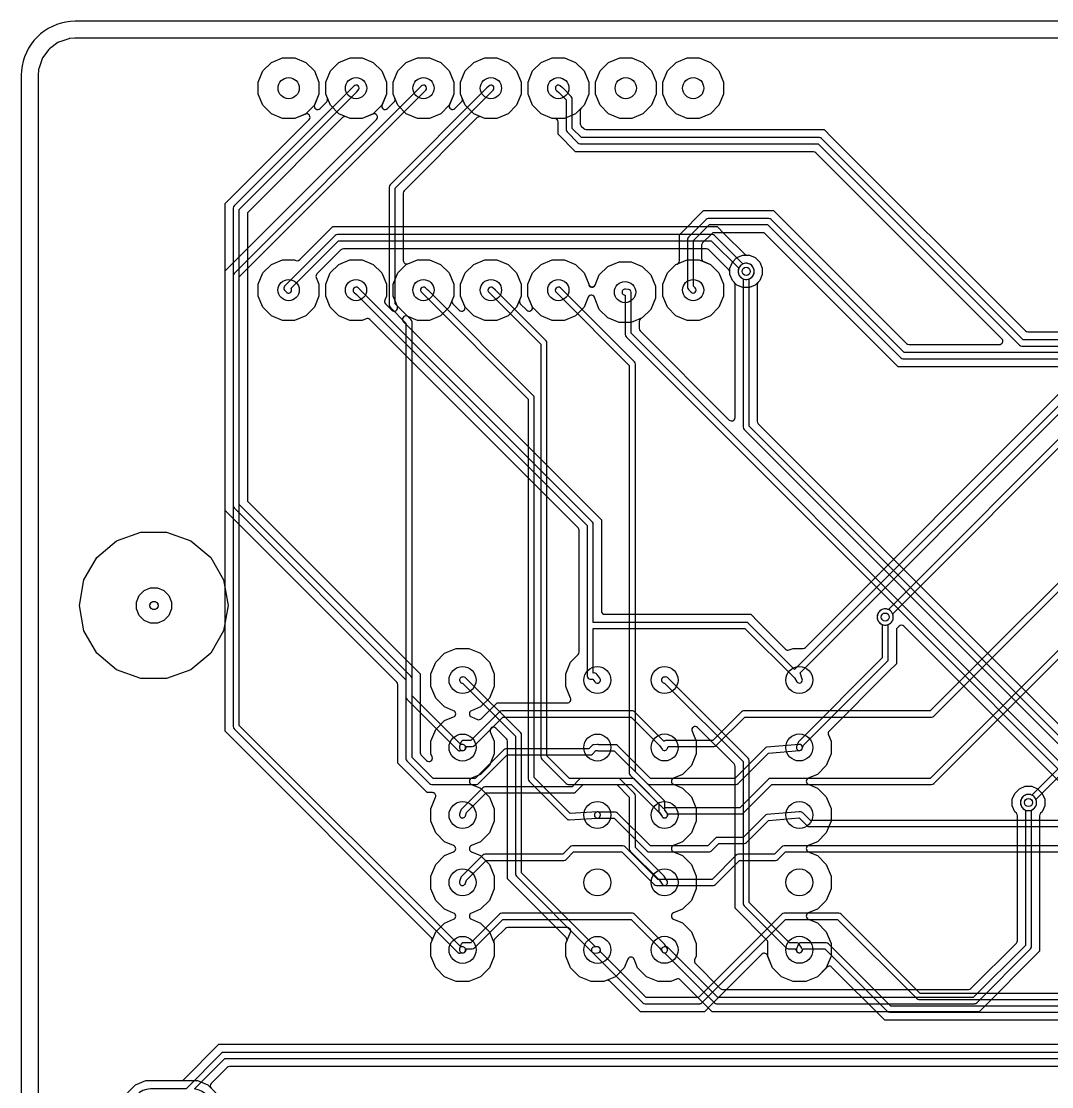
# Model space of a CAD drawing. Header units: millimetres. Extents: x -48 to 87, y -44 to 44.
# Drawn here: x -48.1 to -9.29, y 4.38 to 44.5 of the extents above; entities that cross this region are included whole.
import ezdxf

# ---------------------------------------------------------------- set-up
doc = ezdxf.new("R2010")
doc.units = ezdxf.units.MM

msp = doc.modelspace()

# ---------------------------------------------------------------- linework, layer by layer
at = {"layer": '16_copper'}
for points in [[(84.968, 43.865), (-46.07, 43.865, 0.019634), (-46.08, 43.865), (-46.279, 43.849, 0.05898), (-46.308, 43.843), (-46.686, 43.72, 0.078702), (-46.721, 43.702), (-47.043, 43.469, 0.078694), (-47.071, 43.441), (-47.304, 43.119, 0.078702), (-47.322, 43.084), (-47.445, 42.706, 0.05898), (-47.451, 42.677), (-47.467, 42.478, 0.019634), (-47.467, 42.468), (-47.467, -42.468, 0.019634)], [(2.052, 4.817), (-14.857, 21.725, 0.414224), (-15.036, 21.725), (-15.101, 21.66, 0.198903), (-15.138, 21.571), (-15.138, 20.305), (-15.421, 20.022), (-17.67, 17.773, 0.303346), (-17.698, 17.635), (-17.597, 17.391), (-17.597, 16.916), (-17.778, 16.477), (-18.114, 16.142), (-18.454, 16.001, 0.668186), (-18.454, 15.766), (-18.114, 15.626), (-17.778, 15.29), (-17.597, 14.851), (-17.597, 14.376), (-17.778, 13.937), (-18.114, 13.602), (-18.454, 13.461, 0.668186), (-18.454, 13.226), (-18.114, 13.086), (-17.778, 12.75), (-17.597, 12.311), (-17.597, 11.836), (-17.778, 11.397), (-18.114, 11.062), (-18.454, 10.921, 0.668186), (-18.454, 10.686), (-18.114, 10.546), (-17.778, 10.21), (-17.597, 9.771), (-17.597, 9.296), (-17.778, 8.857), (-18.114, 8.522), (-18.553, 8.34), (-19.028, 8.34), (-19.467, 8.522), (-19.803, 8.857), (-19.984, 9.296), (-19.984, 9.776, 0.268895), (-20.016, 9.899), (-21.215, 11.098), (-21.215, 16.443, 0.198912), (-21.253, 16.532), (-22.625, 17.905, 0.820678), (-22.832, 17.766), (-22.677, 17.391), (-22.677, 16.916), (-22.858, 16.477), (-23.194, 16.142), (-23.534, 16.001, 0.668186), (-23.534, 15.766), (-23.194, 15.626), (-22.858, 15.29), (-22.677, 14.851), (-22.677, 14.376), (-22.858, 13.937), (-23.194, 13.602), (-23.534, 13.461, 0.668186), (-23.534, 13.226), (-23.194, 13.086), (-22.858, 12.75), (-22.677, 12.311), (-22.677, 11.836), (-22.858, 11.397), (-23.194, 11.062), (-23.534, 10.921, 0.668186), (-23.534, 10.686), (-23.194, 10.546), (-22.858, 10.21), (-22.677, 9.771), (-22.677, 9.296), (-22.736, 9.152, 0.303346), (-22.709, 9.014), (-21.771, 8.076, 0.198912), (-21.681, 8.039), (-12.418, 8.039, 0.198912), (-12.328, 8.076), (-10.616, 9.788, 0.198912), (-10.579, 9.878), (-10.579, 14.586, 0.198912), (-10.616, 14.675), (-10.677, 14.736), (-10.77, 14.96), (-10.77, 15.203), (-10.677, 15.427), (-10.505, 15.598), (-10.281, 15.691), (-10.039, 15.691), (-9.815, 15.598), (-9.643, 15.427), (-9.55, 15.203), (-9.55, 14.96), (-9.643, 14.736), (-9.704, 14.675, 0.198912), (-9.741, 14.586), (-9.741, 9.478), (-12.018, 7.201), (-22.081, 7.201), (-22.364, 7.484), (-22.364, 7.484), (-23.281, 8.401, 0.303346), (-23.419, 8.428), (-23.633, 8.34), (-24.108, 8.34), (-24.547, 8.522), (-24.883, 8.857), (-25.017, 9.183, 0.668186), (-25.252, 9.183), (-25.387, 8.856), (-25.723, 8.52), (-26.162, 8.338), (-26.637, 8.338), (-27.076, 8.52), (-27.412, 8.856), (-27.593, 9.294), (-27.593, 9.769), (-27.554, 9.864, 0.303353), (-27.582, 10.003), (-29.788, 12.209), (-29.788, 17.395, 0.198912), (-29.825, 17.485), (-30.228, 17.887, 0.820678), (-30.435, 17.749), (-30.286, 17.389), (-30.286, 16.914), (-30.467, 16.476), (-30.803, 16.14), (-31.143, 15.999, 0.668183), (-31.143, 15.764), (-30.803, 15.624), (-30.467, 15.288), (-30.286, 14.849), (-30.286, 14.374), (-30.467, 13.936), (-30.803, 13.6), (-31.143, 13.459, 0.668183), (-31.143, 13.224), (-30.803, 13.084), (-30.467, 12.748), (-30.286, 12.309), (-30.286, 11.834), (-30.467, 11.396), (-30.803, 11.06), (-31.143, 10.919, 0.668183), (-31.143, 10.684), (-30.803, 10.544), (-30.467, 10.208), (-30.286, 9.769), (-30.286, 9.294), (-30.467, 8.856), (-30.803, 8.52), (-31.242, 8.338), (-31.717, 8.338), (-32.156, 8.52), (-32.492, 8.856), (-32.673, 9.294), (-32.673, 9.769), (-32.634, 9.864, 0.303353), (-32.662, 10.003), (-40.424, 17.765), (-40.424, 35.099), (-34.723, 40.799, 0.820688), (-34.862, 41.007), (-35.263, 40.84), (-35.718, 40.84), (-36.138, 41.014), (-36.46, 41.336), (-36.634, 41.756), (-36.634, 42.211), (-36.46, 42.631), (-36.138, 42.952), (-35.718, 43.126), (-35.263, 43.126), (-34.843, 42.952), (-34.522, 42.631), (-34.348, 42.211), (-34.348, 41.756), (-34.514, 41.354, 0.820688), (-34.307, 41.216), (-34.058, 41.465, 0.303353), (-34.03, 41.603), (-34.094, 41.756), (-34.094, 42.211), (-33.92, 42.631), (-33.598, 42.952), (-33.178, 43.126), (-32.723, 43.126), (-32.303, 42.952), (-31.982, 42.631), (-31.808, 42.211), (-31.808, 41.756), (-31.974, 41.354, 0.820678), (-31.767, 41.216), (-31.518, 41.465, 0.303353), (-31.49, 41.603), (-31.554, 41.756), (-31.554, 42.211), (-31.38, 42.631), (-31.058, 42.952), (-30.638, 43.126), (-30.183, 43.126), (-29.763, 42.952), (-29.442, 42.631), (-29.268, 42.211), (-29.268, 41.756), (-29.442, 41.336), (-29.763, 41.014), (-30.183, 40.84), (-30.638, 40.84), (-30.785, 40.901, 0.303346), (-30.924, 40.874), (-33.675, 38.122, 0.198912), (-33.712, 38.033), (-33.712, 35.489, 0.534511), (-33.537, 35.372), (-33.18, 35.52), (-32.725, 35.52), (-32.305, 35.346), (-31.983, 35.024), (-31.809, 34.604), (-31.809, 34.149), (-31.87, 34.002, 0.303353), (-31.843, 33.864), (-31.602, 33.623, 0.820678), (-31.394, 33.761), (-31.555, 34.149), (-31.555, 34.604), (-31.381, 35.024), (-31.06, 35.346), (-30.64, 35.52), (-30.185, 35.52), (-29.765, 35.346), (-29.443, 35.024), (-29.269, 34.604), (-29.269, 34.149), (-29.33, 34.002, 0.303353), (-29.303, 33.864), (-29.062, 33.623, 0.820678), (-28.854, 33.761), (-29.015, 34.149), (-29.015, 34.604), (-28.841, 35.024), (-28.52, 35.346), (-28.1, 35.52), (-27.645, 35.52), (-27.225, 35.346), (-26.903, 35.024), (-26.728, 34.601, 0.776695), (-26.485, 34.566), (-26.327, 34.948), (-26.005, 35.27), (-25.585, 35.444), (-25.13, 35.444), (-24.71, 35.27), (-24.389, 34.948), (-24.215, 34.528), (-24.215, 34.073), (-24.389, 33.653), (-24.71, 33.332, 0.381285), (-24.822, 33.2), (-24.822, 32.929, 0.198912), (-24.785, 32.839), (-21.432, 29.486, 0.668179), (-21.215, 29.576), (-21.215, 34.588, 0.198912), (-21.253, 34.678), (-21.313, 34.738), (-21.406, 34.962), (-21.406, 35.205), (-21.313, 35.429), (-21.142, 35.601), (-20.918, 35.693), (-20.675, 35.693), (-20.451, 35.601), (-20.279, 35.429), (-20.187, 35.205), (-20.187, 34.962), (-20.279, 34.738), (-20.34, 34.678, 0.198912), (-20.377, 34.588), (-20.377, 29.436, 0.198912), (-20.34, 29.346), (-8.891, 17.897, 0.668179)], [(5.679, 31.49), (-15.064, 31.49), (-20.075, 36.501, 0.198912), (-20.165, 36.538), (-21.999, 36.538, 0.198912), (-22.089, 36.501), (-22.435, 36.154, 0.198912), (-22.473, 36.064), (-22.473, 35.566, 0.303347), (-22.394, 35.449), (-22.145, 35.346), (-21.823, 35.024), (-21.649, 34.604), (-21.649, 34.149), (-21.823, 33.729), (-22.145, 33.408), (-22.565, 33.234), (-23.02, 33.234), (-23.44, 33.408), (-23.761, 33.729), (-23.935, 34.149), (-23.935, 34.604), (-23.761, 35.024), (-23.44, 35.346, 0.418059), (-23.311, 35.484), (-23.311, 36.464), (-22.399, 37.376), (-19.765, 37.376), (-14.754, 32.365, 0.198912), (-14.665, 32.328), (-11.256, 32.328, 0.668179), (-11.166, 32.545), (-18.17, 39.549, 0.198912), (-18.26, 39.586), (-27.225, 39.586), (-27.883, 40.244), (-27.883, 40.713, 0.414214), (-28.01, 40.84), (-28.098, 40.84), (-28.518, 41.014), (-28.84, 41.336), (-29.014, 41.756), (-29.014, 42.211), (-28.84, 42.631), (-28.518, 42.952), (-28.098, 43.126), (-27.643, 43.126), (-27.223, 42.952), (-26.902, 42.631), (-26.728, 42.211), (-26.728, 41.756), (-26.902, 41.336), (-27.007, 41.23, 0.198912), (-27.045, 41.14), (-27.045, 40.644, 0.198912), (-27.007, 40.554), (-26.915, 40.461, 0.198912), (-26.825, 40.424), (-17.86, 40.424), (-17.578, 40.141), (-17.578, 40.141), (-10.278, 32.841, 0.198912), (-10.188, 32.804), (8.079, 32.804)], [(7.906, 32.499), (-10.367, 32.499), (-17.953, 40.086, 0.198912), (-18.034, 40.119), (-27.004, 40.119), (-27.349, 40.465), (-27.349, 41.593, 0.198912), (-27.383, 41.673), (-27.7, 41.991, 0.024763), (-27.709, 41.998), (-27.798, 42.072, 1), (-27.943, 41.895), (-27.858, 41.825), (-27.578, 41.545), (-27.578, 40.418, 0.198912), (-27.545, 40.337), (-27.132, 39.924, 0.198912), (-27.051, 39.891), (-18.081, 39.891), (-10.495, 32.304, 0.198912), (-10.414, 32.271), (7.858, 32.271)], [(5.905, 32.023), (-14.843, 32.023), (-19.858, 37.038, 0.198912), (-19.939, 37.071), (-22.225, 37.071, 0.198912), (-22.306, 37.038), (-22.973, 36.371, 0.198912), (-23.006, 36.29), (-23.006, 34.476, 0.198912), (-22.973, 34.396), (-22.873, 34.296, 1), (-22.711, 34.458), (-22.777, 34.524), (-22.777, 36.243), (-22.178, 36.843), (-19.986, 36.843), (-14.972, 31.828, 0.198912), (-14.891, 31.794), (5.858, 31.794)], [(3.532, 5.044), (-20.682, 29.257), (-20.682, 34.8, 0.9287), (-20.868, 35.381), (-20.913, 35.366, 0.671536), (-20.911, 34.8), (-20.911, 29.21, 0.198912), (-20.877, 29.129), (3.37, 4.882)], [(2.579, 5.044), (-25.127, 32.75), (-25.127, 34.29, 0.38785), (-25.231, 34.404), (-25.347, 34.414, 1), (-25.368, 34.187), (-25.356, 34.186), (-25.356, 32.703, 0.198912), (-25.322, 32.622), (2.418, 4.882)]]:
    msp.add_lwpolyline(points, format="xyb", dxfattribs=at)
for points in [[(-38.258, 40.84), (-38.678, 41.014), (-39, 41.336), (-39.174, 41.756), (-39.174, 42.211), (-39, 42.631), (-38.678, 42.952), (-38.258, 43.126), (-37.803, 43.126), (-37.383, 42.952), (-37.062, 42.631), (-36.888, 42.211), (-36.888, 41.756), (-37.062, 41.336), (-37.383, 41.014), (-37.803, 40.84)], [(-25.558, 40.84), (-25.978, 41.014), (-26.3, 41.336), (-26.474, 41.756), (-26.474, 42.211), (-26.3, 42.631), (-25.978, 42.952), (-25.558, 43.126), (-25.103, 43.126), (-24.683, 42.952), (-24.362, 42.631), (-24.188, 42.211), (-24.188, 41.756), (-24.362, 41.336), (-24.683, 41.014), (-25.103, 40.84)], [(-23.018, 40.84), (-23.438, 41.014), (-23.76, 41.336), (-23.934, 41.756), (-23.934, 42.211), (-23.76, 42.631), (-23.438, 42.952), (-23.018, 43.126), (-22.563, 43.126), (-22.143, 42.952), (-21.822, 42.631), (-21.648, 42.211), (-21.648, 41.756), (-21.822, 41.336), (-22.143, 41.014), (-22.563, 40.84)], [(-43.233, 21.84), (-43.476, 21.94), (-43.662, 22.126), (-43.762, 22.369), (-43.762, 22.631), (-43.662, 22.874), (-43.476, 23.06), (-43.233, 23.16), (-42.971, 23.16), (-42.728, 23.06), (-42.542, 22.874), (-42.442, 22.631), (-42.442, 22.369), (-42.542, 22.126), (-42.728, 21.94), (-42.971, 21.84)], [(-43.412, 2.473), (-43.804, 2.635), (-44.104, 2.936), (-44.266, 3.328), (-44.266, 3.752), (-44.104, 4.144), (-43.804, 4.444), (-43.412, 4.607), (-41.463, 4.607), (-41.071, 4.444), (-40.771, 4.144), (-40.609, 3.752), (-40.609, 3.328), (-40.771, 2.936), (-41.071, 2.635), (-41.463, 2.473)]]:
    msp.add_lwpolyline(points, close=True, dxfattribs=at)
for points in [[(-31.473, 9.418, 1), (-31.486, 9.646), (-31.547, 9.642), (-39.891, 17.986), (-39.891, 34.878), (-32.939, 41.829, 0.006661), (-32.937, 41.831), (-32.868, 41.905, 1), (-33.034, 42.062), (-33.102, 41.99), (-40.086, 35.006, 0.198912), (-40.119, 34.925), (-40.119, 17.939, 0.198912), (-40.086, 17.858), (-31.672, 9.444), (-31.67, 9.443), (-31.668, 9.441), (-31.66, 9.434), (-31.651, 9.428), (-31.649, 9.427), (-31.647, 9.425), (-31.637, 9.421), (-31.627, 9.416), (-31.624, 9.416), (-31.622, 9.415), (-31.617, 9.414), (-31.601, 9.411), (-31.59, 9.411), (-31.584, 9.411)], [(-31.473, 17.038, 1), (-31.486, 17.266), (-31.547, 17.262), (-33.382, 19.097), (-33.382, 33.179, 0.198912), (-33.415, 33.26), (-34.017, 33.861), (-34.017, 38.211), (-30.399, 41.829, 0.006661), (-30.397, 41.831), (-30.328, 41.905, 1), (-30.494, 42.062), (-30.562, 41.99), (-34.212, 38.34, 0.198912), (-34.246, 38.259), (-34.246, 33.814, 0.198912), (-34.212, 33.733), (-33.611, 33.131), (-33.611, 19.05, 0.198912), (-33.577, 18.969), (-31.672, 17.064), (-31.67, 17.063), (-31.668, 17.061), (-31.66, 17.054), (-31.651, 17.048), (-31.649, 17.047), (-31.647, 17.045), (-31.637, 17.041), (-31.627, 17.036), (-31.624, 17.036), (-31.622, 17.035), (-31.617, 17.034), (-31.601, 17.031), (-31.59, 17.031), (-31.584, 17.031)], [(-26.393, 14.498, 1), (-26.406, 14.726), (-27.425, 14.664), (-28.778, 16.018), (-28.778, 30.321, 0.198912), (-28.812, 30.402), (-32.78, 34.371, 0.005839), (-32.782, 34.373), (-32.873, 34.459, 1), (-33.031, 34.294), (-32.941, 34.208), (-29.007, 30.274), (-29.007, 15.97, 0.198912), (-28.973, 15.889), (-27.55, 14.466), (-27.548, 14.464), (-27.546, 14.462), (-27.537, 14.456), (-27.529, 14.449), (-27.527, 14.448), (-27.524, 14.447), (-27.514, 14.443), (-27.505, 14.438), (-27.502, 14.438), (-27.5, 14.437), (-27.495, 14.436), (-27.479, 14.433), (-27.467, 14.433), (-27.462, 14.433)], [(-23.849, 11.961, 0.537163), (-23.776, 12.137), (-23.876, 12.287, 0.048636), (-23.89, 12.305), (-24.968, 13.382), (-24.968, 15.335, 0.198912), (-25.002, 15.416), (-25.541, 15.956, 0.198912), (-25.622, 15.989), (-27.448, 15.989), (-28.302, 16.843), (-28.302, 32.385, 0.198912), (-28.335, 32.466), (-30.24, 34.371, 0.005839), (-30.242, 34.373), (-30.333, 34.459, 1), (-30.491, 34.294), (-30.401, 34.208), (-28.531, 32.338), (-28.531, 16.796, 0.198912), (-28.497, 16.715), (-27.576, 15.794, 0.198912), (-27.495, 15.761), (-25.67, 15.761), (-25.197, 15.288), (-25.197, 13.335, 0.198912), (-25.163, 13.254), (-24.06, 12.151), (-23.965, 12.01), (-23.948, 11.99), (-23.926, 11.974), (-23.902, 11.964), (-23.876, 11.959)], [(-23.849, 14.501, 0.537163), (-23.776, 14.677), (-23.857, 14.799), (-23.857, 15.081, 0.198912), (-23.89, 15.162), (-24.968, 16.24), (-24.968, 31.591, 0.198912), (-25.002, 31.672), (-27.7, 34.371, 0.005839), (-27.702, 34.373), (-27.793, 34.459, 1), (-27.951, 34.294), (-27.861, 34.208), (-25.197, 31.544), (-25.197, 16.192, 0.198912), (-25.163, 16.112), (-24.086, 15.034), (-24.086, 14.764, 0.148836), (-24.066, 14.7), (-23.965, 14.55), (-23.948, 14.53), (-23.926, 14.514), (-23.902, 14.504), (-23.876, 14.499)], [(-18.772, 17.041, 0.26491), (-18.684, 17.112), (-18.635, 17.24), (-15.477, 20.398, 0.198912), (-15.443, 20.479), (-15.443, 21.783, 0.9287), (-15.629, 22.364), (-15.675, 22.349, 0.671536), (-15.672, 21.783), (-15.672, 20.526), (-18.813, 17.385, 0.104576), (-18.839, 17.345), (-18.897, 17.195), (-18.904, 17.169), (-18.904, 17.142), (-18.899, 17.116), (-18.887, 17.092), (-18.87, 17.072), (-18.849, 17.055), (-18.824, 17.044), (-18.798, 17.04)], [(-26.393, 9.418, 1), (-26.406, 9.646), (-26.467, 9.642), (-29.254, 12.43), (-29.254, 17.621, 0.198912), (-29.288, 17.702), (-31.352, 19.766, 0.317265), (-31.49, 19.806), (-31.516, 19.8, 0.581147), (-31.554, 19.605), (-31.532, 19.59, 0.08664), (-31.486, 19.577), (-29.483, 17.574), (-29.483, 12.383, 0.198912), (-29.45, 12.302), (-26.592, 9.444), (-26.59, 9.443), (-26.588, 9.441), (-26.58, 9.434), (-26.571, 9.428), (-26.569, 9.427), (-26.567, 9.425), (-26.557, 9.421), (-26.547, 9.416), (-26.544, 9.416), (-26.542, 9.415), (-26.537, 9.414), (-26.521, 9.411), (-26.51, 9.411), (-26.504, 9.411)], [(-18.769, 9.421, 0.537163), (-18.696, 9.597), (-18.796, 9.747, 0.249967), (-18.891, 9.798), (-19.161, 9.798), (-20.682, 11.319), (-20.682, 16.669, 0.198912), (-20.715, 16.75), (-23.732, 19.766, 0.285437), (-23.854, 19.807), (-23.88, 19.807, 0.749874), (-23.923, 19.592), (-23.887, 19.581), (-23.867, 19.577), (-20.911, 16.621), (-20.911, 11.271, 0.198912), (-20.877, 11.19), (-19.29, 9.603, 0.198912), (-19.209, 9.569), (-18.952, 9.569), (-18.885, 9.47), (-18.868, 9.45), (-18.846, 9.434), (-18.822, 9.424), (-18.796, 9.419)], [(-12.18, 7.507, 0.170821), (-12.111, 7.539), (-10.079, 9.571, 0.198912), (-10.046, 9.652), (-10.046, 14.798, 0.9287), (-10.231, 15.379), (-10.277, 15.364, 0.671536), (-10.274, 14.798), (-10.274, 9.699), (-12.239, 7.734), (-21.86, 7.734), (-23.732, 9.606, 0.285437), (-23.854, 9.647), (-23.88, 9.647, 0.749874), (-23.923, 9.432), (-23.887, 9.421), (-23.867, 9.417), (-21.988, 7.539, 0.198912), (-21.908, 7.506), (-12.192, 7.506)]]:
    msp.add_lwpolyline(points, format="xyb", close=True, dxfattribs=at)
at = {"layer": '1_copper'}
for points in [[(1.056, 43.865), (-46.07, 43.865, 0.019634), (-46.08, 43.865), (-46.279, 43.849, 0.05898), (-46.308, 43.843), (-46.686, 43.72, 0.078702), (-46.721, 43.702), (-47.043, 43.469, 0.078694), (-47.071, 43.441), (-47.304, 43.119, 0.078702), (-47.322, 43.084), (-47.445, 42.706, 0.05898), (-47.451, 42.677), (-47.467, 42.478, 0.019634), (-47.467, 42.468), (-47.467, -42.468, 0.019634)], [(5.655, 6.883), (-15.572, 6.883), (-17.576, 8.887, 0.452089), (-17.775, 8.86), (-18.114, 8.522), (-18.553, 8.34), (-19.028, 8.34), (-19.467, 8.522), (-19.803, 8.857), (-19.987, 9.302, 0.60243), (-20.201, 9.369), (-22.086, 7.484), (-22.369, 7.201), (-24.78, 7.201), (-25.929, 8.35, 0.303353), (-26.067, 8.377), (-26.162, 8.338), (-26.637, 8.338), (-27.076, 8.52), (-27.412, 8.856), (-27.593, 9.294), (-27.593, 9.769), (-27.415, 10.2, 0.534511), (-27.532, 10.376), (-29.778, 10.376, 0.198912), (-29.867, 10.339), (-30.27, 9.936, 0.225672), (-30.306, 9.833), (-30.306, 9.831, 0.110528), (-30.286, 9.769), (-30.286, 9.294), (-30.467, 8.856), (-30.803, 8.52), (-31.242, 8.338), (-31.717, 8.338), (-32.156, 8.52), (-32.492, 8.856), (-32.673, 9.294), (-32.673, 9.769), (-32.492, 10.208), (-32.156, 10.544), (-31.816, 10.684, 0.668183), (-31.816, 10.919), (-32.156, 11.06), (-32.492, 11.396), (-32.673, 11.834), (-32.673, 12.309), (-32.492, 12.748), (-32.156, 13.084), (-31.816, 13.224, 0.668183), (-31.816, 13.459), (-32.156, 13.6), (-32.492, 13.936), (-32.673, 14.374), (-32.673, 14.849), (-32.495, 15.28, 0.534511), (-32.612, 15.456), (-32.813, 15.456), (-33.915, 16.559), (-33.915, 19.522, 0.198912), (-33.953, 19.612), (-40.424, 26.084), (-40.424, 37.639), (-40.141, 37.921), (-37.263, 40.799, 0.820688), (-37.402, 41.007), (-37.803, 40.84), (-38.258, 40.84), (-38.678, 41.014), (-39, 41.336), (-39.174, 41.756), (-39.174, 42.211), (-39, 42.631), (-38.678, 42.952), (-38.258, 43.126), (-37.803, 43.126), (-37.383, 42.952), (-37.062, 42.631), (-36.888, 42.211), (-36.888, 41.756), (-37.054, 41.354, 0.820688), (-36.847, 41.216), (-36.598, 41.465, 0.303353), (-36.57, 41.603), (-36.634, 41.756), (-36.634, 42.211), (-36.46, 42.631), (-36.138, 42.952), (-35.718, 43.126), (-35.263, 43.126), (-34.843, 42.952), (-34.522, 42.631), (-34.348, 42.211), (-34.348, 41.756), (-34.522, 41.336), (-34.843, 41.014), (-35.263, 40.84), (-35.718, 40.84), (-35.865, 40.901, 0.303353), (-36.004, 40.874), (-39.549, 37.329, 0.198912), (-39.586, 37.239), (-39.586, 26.483, 0.198912), (-39.549, 26.394), (-33.077, 19.922), (-33.077, 16.958, 0.198912), (-33.04, 16.869), (-32.833, 16.662, 0.820678), (-32.626, 16.8), (-32.673, 16.914), (-32.673, 17.389), (-32.492, 17.828), (-32.156, 18.164), (-31.816, 18.304, 0.668183), (-31.816, 18.539), (-32.156, 18.68), (-32.492, 19.016), (-32.673, 19.454), (-32.673, 19.929), (-32.492, 20.368), (-32.156, 20.704), (-31.717, 20.886), (-31.242, 20.886), (-30.803, 20.704), (-30.467, 20.368), (-30.286, 19.929), (-30.286, 19.454), (-30.467, 19.016), (-30.803, 18.68), (-31.143, 18.539, 0.668183), (-31.143, 18.304), (-30.913, 18.209, 0.303344), (-30.775, 18.237), (-30.177, 18.834), (-27.526, 18.834, 0.534511), (-27.409, 19.01), (-27.593, 19.454), (-27.593, 19.929), (-27.412, 20.368), (-27.126, 20.653, 0.198912), (-27.089, 20.743), (-27.089, 25.333, 0.198912), (-27.126, 25.422), (-34.974, 33.27, 0.303353), (-35.112, 33.297), (-35.265, 33.234), (-35.72, 33.234), (-36.14, 33.408), (-36.461, 33.729), (-36.635, 34.149), (-36.635, 34.604), (-36.461, 35.024), (-36.14, 35.346), (-35.72, 35.52), (-35.265, 35.52), (-34.845, 35.346), (-34.523, 35.024), (-34.349, 34.604), (-34.349, 34.149), (-34.41, 34.002, 0.303353), (-34.383, 33.864), (-34.142, 33.623, 0.820678), (-33.934, 33.761), (-34.095, 34.149), (-34.095, 34.604), (-33.921, 35.024), (-33.6, 35.346), (-33.18, 35.52), (-32.725, 35.52), (-32.305, 35.346), (-31.983, 35.024), (-31.809, 34.604), (-31.809, 34.149), (-31.983, 33.729), (-32.305, 33.408), (-32.725, 33.234), (-33.18, 33.234), (-33.568, 33.395, 0.820678), (-33.706, 33.187), (-26.534, 26.015), (-26.251, 25.732), (-26.251, 22.295, 0.414214), (-26.124, 22.168), (-20.623, 22.168), (-20.34, 21.885), (-19.31, 20.855, 0.303346), (-19.172, 20.828), (-19.028, 20.887), (-18.652, 20.887, 0.198912), (-18.562, 20.925), (-8.87, 30.616)], [(-8.495, 30.561), (-18.971, 20.085), (-20.715, 21.83, 0.198912), (-20.796, 21.863), (-26.556, 21.863), (-26.556, 25.559, 0.198912), (-26.589, 25.64), (-35.32, 34.371, 0.005839), (-35.322, 34.373), (-35.413, 34.459, 1), (-35.571, 34.294), (-35.481, 34.208), (-26.784, 25.511), (-26.784, 19.844, 0.414214), (-26.67, 19.729), (-26.569, 19.729), (-26.492, 19.624, 1), (-26.307, 19.76), (-26.419, 19.911, 0.339055), (-26.556, 19.958), (-26.556, 21.634), (-20.844, 21.634), (-18.98, 19.771), (-18.885, 19.63, 0.870841), (-18.682, 19.729), (-18.761, 19.971), (-8.366, 30.366)], [(-7.86, 29.926), (-15.438, 22.347), (-15.44, 22.349), (-15.486, 22.364), (-15.534, 22.371), (-15.581, 22.371), (-15.629, 22.364), (-15.675, 22.349), (-15.717, 22.327), (-15.756, 22.299), (-15.79, 22.265), (-15.818, 22.226), (-15.84, 22.183), (-15.855, 22.138), (-15.862, 22.09), (-15.862, 22.042), (-15.855, 21.995), (-15.84, 21.949), (-15.818, 21.907), (-15.79, 21.868), (-15.756, 21.834), (-15.717, 21.806), (-15.675, 21.784), (-15.629, 21.769), (-15.581, 21.761), (-15.534, 21.761), (-15.486, 21.769, 0.463819), (-15.276, 22.186), (-7.731, 29.731)], [(-6.444, 25.943), (-13.859, 18.529), (-20.892, 18.529, 0.198912), (-20.972, 18.496), (-22.05, 17.418), (-23.812, 17.418, 0.117525), (-23.864, 17.406), (-23.872, 17.401, 0.006247), (-23.891, 17.386), (-25.002, 18.496, 0.198912), (-25.082, 18.529), (-30.004, 18.529, 0.198912), (-30.085, 18.496), (-31.162, 17.418), (-31.433, 17.418, 0.328846), (-31.542, 17.338), (-31.589, 17.186), (-31.594, 17.159), (-31.592, 17.133), (-31.585, 17.107), (-31.571, 17.084), (-31.553, 17.064), (-31.531, 17.05), (-31.506, 17.041), (-31.479, 17.038), (-31.453, 17.041, 0.427246), (-31.348, 17.189), (-31.115, 17.189, 0.198912), (-31.034, 17.223), (-29.956, 18.301), (-25.13, 18.301), (-24.06, 17.231), (-23.965, 17.09, 0.606923), (-23.764, 17.112), (-23.734, 17.189), (-22.003, 17.189, 0.198912), (-21.922, 17.223), (-20.844, 18.301), (-13.811, 18.301, 0.198912), (-13.73, 18.334), (-6.269, 25.795, 0.083597)], [(-6.444, 23.403), (-13.859, 15.989), (-19.876, 15.989, 0.198912), (-19.956, 15.956), (-21.034, 14.878), (-23.812, 14.878, 0.117525), (-23.864, 14.866), (-23.872, 14.861, 0.006247), (-23.891, 14.846), (-25.002, 15.956, 0.198912), (-25.082, 15.989), (-26.988, 15.989, 0.198912), (-27.068, 15.956), (-27.352, 15.672), (-30.639, 15.672, 0.198912), (-30.72, 15.638), (-31.513, 14.845, 0.121956), (-31.542, 14.798), (-31.589, 14.646), (-31.594, 14.619), (-31.592, 14.593), (-31.585, 14.567), (-31.571, 14.544), (-31.553, 14.524), (-31.531, 14.51), (-31.506, 14.501), (-31.479, 14.498), (-31.453, 14.501, 0.264908), (-31.37, 14.578), (-31.332, 14.703), (-30.591, 15.443), (-27.305, 15.443, 0.198912), (-27.224, 15.477), (-26.94, 15.761), (-25.13, 15.761), (-24.06, 14.691), (-23.965, 14.55, 0.606923), (-23.764, 14.572), (-23.734, 14.649), (-20.987, 14.649, 0.198912), (-20.906, 14.683), (-19.828, 15.761), (-13.811, 15.761, 0.198912), (-13.73, 15.794), (-6.269, 23.255, 0.083597)], [(-7.066, 18.337), (-10.04, 15.362), (-10.043, 15.364), (-10.089, 15.379), (-10.136, 15.386), (-10.184, 15.386), (-10.231, 15.379), (-10.277, 15.364), (-10.32, 15.342), (-10.359, 15.314), (-10.392, 15.28), (-10.421, 15.241), (-10.442, 15.198), (-10.457, 15.153), (-10.465, 15.105), (-10.465, 15.057), (-10.457, 15.01), (-10.442, 14.964), (-10.421, 14.921), (-10.392, 14.883), (-10.359, 14.849), (-10.32, 14.821), (-10.277, 14.799), (-10.231, 14.784), (-10.184, 14.776), (-10.136, 14.776), (-10.089, 14.784, 0.463819), (-9.879, 15.201), (-6.938, 18.142)], [(-3.381, 14.402), (-18.368, 14.402), (-18.652, 14.686, 0.088213), (-18.685, 14.708), (-18.697, 14.714, 0.212617), (-18.8, 14.727), (-20.012, 14.624, 0.17687), (-20.083, 14.591), (-20.907, 13.767), (-21.876, 13.767, 0.198912), (-21.957, 13.733), (-22.241, 13.449), (-24.4, 13.449), (-25.637, 14.686, 0.198912), (-25.718, 14.719), (-26.344, 14.719, 0.12954), (-26.41, 14.726), (-26.436, 14.72, 0.581147), (-26.474, 14.525), (-26.452, 14.51, 0.205379), (-26.353, 14.491), (-25.765, 14.491), (-24.528, 13.254, 0.198912), (-24.448, 13.221), (-22.193, 13.221), (-22.181, 13.222, 0.170821), (-22.112, 13.254), (-21.828, 13.538), (-20.86, 13.538, 0.198912), (-20.779, 13.572), (-19.951, 14.4), (-18.794, 14.499), (-18.787, 14.497), (-18.496, 14.207, 0.198912), (-18.415, 14.173), (-3.334, 14.173, 0.198912)], [(-3.381, 13.449), (-19.367, 13.449, 0.198912), (-19.448, 13.416), (-19.732, 13.132), (-21.088, 13.132, 0.198912), (-21.169, 13.098), (-22.08, 12.188), (-24.129, 12.188), (-25.357, 13.416, 0.198912), (-25.438, 13.449), (-27.343, 13.449, 0.198912), (-27.424, 13.416), (-27.708, 13.132), (-30.639, 13.132, 0.198912), (-30.72, 13.098), (-31.513, 12.305, 0.121956), (-31.542, 12.258), (-31.589, 12.106, 1), (-31.37, 12.038), (-31.332, 12.163), (-30.591, 12.903), (-27.661, 12.903, 0.198912), (-27.58, 12.937), (-27.296, 13.221), (-25.485, 13.221), (-24.258, 11.993, 0.198912), (-24.177, 11.959), (-22.032, 11.959), (-22.02, 11.961, 0.170821), (-21.951, 11.993), (-21.041, 12.903), (-19.685, 12.903, 0.198912), (-19.604, 12.937), (-19.32, 13.221), (-3.334, 13.221, 0.198912)], [(33.29, 7.893), (-14.24, 7.893), (-17.223, 10.876, 0.198912), (-17.304, 10.909), (-19.367, 10.909, 0.198912), (-19.448, 10.876), (-22.59, 7.734), (-24.559, 7.734), (-26.3, 9.476, 0.594571), (-26.406, 9.646), (-26.518, 9.639, 0.646416), (-26.592, 9.444), (-24.687, 7.539, 0.198912), (-24.606, 7.506), (-22.543, 7.506), (-22.53, 7.507, 0.170821), (-22.462, 7.539), (-19.32, 10.681), (-17.351, 10.681), (-14.368, 7.698, 0.198912), (-14.288, 7.664), (33.337, 7.664, 0.198912)], [(41.386, 7.417), (-15.351, 7.417), (-17.699, 9.765, 0.198912), (-17.78, 9.798), (-18.733, 9.798, 0.309935), (-18.839, 9.725), (-18.897, 9.575, 1), (-18.684, 9.492), (-18.654, 9.569), (-17.827, 9.569), (-15.48, 7.222, 0.198912), (-15.399, 7.188), (41.434, 7.188)], [(-44.104, 4.144), (-43.804, 4.444), (-43.412, 4.607), (-42.076, 4.607, 0.198912), (-41.986, 4.644), (-40.655, 5.975), (5.721, 5.975, 0.534518)], [(2.353, 4.246), (2.182, 4.417), (2.089, 4.641), (2.089, 4.884), (2.121, 4.962, 0.534511), (2.004, 5.137), (-40.255, 5.137, 0.198912), (-40.345, 5.1), (-40.946, 4.499, 0.414214), (-40.946, 4.319)]]:
    msp.add_lwpolyline(points, format="xyb", dxfattribs=at)
for points in [[(-33.178, 40.84), (-33.598, 41.014), (-33.92, 41.336), (-34.094, 41.756), (-34.094, 42.211), (-33.92, 42.631), (-33.598, 42.952), (-33.178, 43.126), (-32.723, 43.126), (-32.303, 42.952), (-31.982, 42.631), (-31.808, 42.211), (-31.808, 41.756), (-31.982, 41.336), (-32.303, 41.014), (-32.723, 40.84)], [(-30.638, 40.84), (-31.058, 41.014), (-31.38, 41.336), (-31.554, 41.756), (-31.554, 42.211), (-31.38, 42.631), (-31.058, 42.952), (-30.638, 43.126), (-30.183, 43.126), (-29.763, 42.952), (-29.442, 42.631), (-29.268, 42.211), (-29.268, 41.756), (-29.442, 41.336), (-29.763, 41.014), (-30.183, 40.84)], [(-28.098, 40.84), (-28.518, 41.014), (-28.84, 41.336), (-29.014, 41.756), (-29.014, 42.211), (-28.84, 42.631), (-28.518, 42.952), (-28.098, 43.126), (-27.643, 43.126), (-27.223, 42.952), (-26.902, 42.631), (-26.728, 42.211), (-26.728, 41.756), (-26.902, 41.336), (-27.223, 41.014), (-27.643, 40.84)], [(-25.558, 40.84), (-25.978, 41.014), (-26.3, 41.336), (-26.474, 41.756), (-26.474, 42.211), (-26.3, 42.631), (-25.978, 42.952), (-25.558, 43.126), (-25.103, 43.126), (-24.683, 42.952), (-24.362, 42.631), (-24.188, 42.211), (-24.188, 41.756), (-24.362, 41.336), (-24.683, 41.014), (-25.103, 40.84)], [(-23.018, 40.84), (-23.438, 41.014), (-23.76, 41.336), (-23.934, 41.756), (-23.934, 42.211), (-23.76, 42.631), (-23.438, 42.952), (-23.018, 43.126), (-22.563, 43.126), (-22.143, 42.952), (-21.822, 42.631), (-21.648, 42.211), (-21.648, 41.756), (-21.822, 41.336), (-22.143, 41.014), (-22.563, 40.84)], [(-30.64, 33.234), (-31.06, 33.408), (-31.381, 33.729), (-31.555, 34.149), (-31.555, 34.604), (-31.381, 35.024), (-31.06, 35.346), (-30.64, 35.52), (-30.185, 35.52), (-29.765, 35.346), (-29.443, 35.024), (-29.269, 34.604), (-29.269, 34.149), (-29.443, 33.729), (-29.765, 33.408), (-30.185, 33.234)], [(-23.02, 33.234), (-23.44, 33.408), (-23.761, 33.729), (-23.935, 34.149), (-23.935, 34.604), (-23.761, 35.024), (-23.44, 35.346), (-23.02, 35.52), (-22.565, 35.52), (-22.145, 35.346), (-21.823, 35.024), (-21.649, 34.604), (-21.649, 34.149), (-21.823, 33.729), (-22.145, 33.408), (-22.565, 33.234)], [(-43.599, 19.746), (-44.514, 20.079), (-45.26, 20.705), (-45.746, 21.548), (-45.915, 22.506), (-45.746, 23.465), (-45.26, 24.308), (-44.514, 24.934), (-43.599, 25.266), (-42.626, 25.266), (-41.711, 24.934), (-40.965, 24.308), (-40.479, 23.465), (-40.31, 22.506), (-40.479, 21.548), (-40.965, 20.705), (-41.711, 20.079), (-42.626, 19.746)]]:
    msp.add_lwpolyline(points, close=True, dxfattribs=at)
for points in [[(-30.944, 15.762, 0.170821), (-30.875, 15.794), (-29.798, 16.872), (-26.67, 16.872, 0.198912), (-26.589, 16.905), (-26.461, 17.034), (-26.404, 17.037, 0.103291), (-26.353, 17.031), (-25.765, 17.031), (-24.528, 15.794, 0.198912), (-24.448, 15.761), (-21.177, 15.761, 0.198912), (-21.096, 15.794), (-19.951, 16.94), (-18.781, 17.04, 1), (-18.8, 17.267), (-20.012, 17.164, 0.17687), (-20.083, 17.131), (-21.225, 15.989), (-24.4, 15.989), (-25.637, 17.226, 0.198912), (-25.718, 17.259), (-26.344, 17.259, 0.134637), (-26.406, 17.266), (-26.518, 17.259, 0.18316), (-26.592, 17.226), (-26.717, 17.101), (-29.845, 17.101, 0.198912), (-29.926, 17.067), (-31.004, 15.989), (-32.592, 15.989), (-33.382, 16.78), (-33.382, 19.748, 0.198912), (-33.415, 19.829), (-39.891, 26.305), (-39.891, 37.418), (-35.479, 41.829, 0.006661), (-35.477, 41.831), (-35.408, 41.905, 1), (-35.574, 42.062), (-35.642, 41.99), (-40.086, 37.546, 0.198912), (-40.119, 37.465), (-40.119, 26.257, 0.198912), (-40.086, 26.176), (-33.611, 19.701), (-33.611, 16.732, 0.198912), (-33.577, 16.651), (-32.72, 15.794, 0.198912), (-32.639, 15.761), (-30.956, 15.761)], [(-38.26, 33.234), (-38.68, 33.408), (-39.001, 33.729), (-39.175, 34.149), (-39.175, 34.604), (-39.001, 35.024), (-38.68, 35.346), (-38.26, 35.52), (-37.805, 35.52, 0.419601), (-37.615, 35.526), (-36.369, 36.773), (-21.893, 36.773), (-21.61, 36.49), (-20.85, 35.731, 0.198912), (-20.761, 35.693), (-20.675, 35.693), (-20.451, 35.601), (-20.279, 35.429), (-20.187, 35.205), (-20.187, 34.962), (-20.279, 34.738), (-20.451, 34.567), (-20.675, 34.474), (-20.918, 34.474), (-21.142, 34.567), (-21.313, 34.738), (-21.406, 34.962), (-21.406, 35.048, 0.198912), (-21.443, 35.138), (-22.203, 35.897, 0.198912), (-22.292, 35.935), (-35.969, 35.935, 0.198912), (-36.059, 35.897), (-36.965, 34.991, 0.303346), (-36.992, 34.853), (-36.889, 34.604), (-36.889, 34.149), (-37.063, 33.729), (-37.385, 33.408), (-37.805, 33.234)], [(-38.018, 34.263, 0.578498), (-37.942, 34.445), (-36.148, 36.239), (-22.114, 36.239), (-21.077, 35.203, 0.928698), (-20.536, 34.924), (-20.514, 34.967, 0.671538), (-20.916, 35.365), (-21.985, 36.435, 0.198912), (-22.066, 36.468), (-36.195, 36.468, 0.198912), (-36.276, 36.435), (-38.181, 34.53, 0.405547), (-38.183, 34.37), (-38.115, 34.298), (-38.095, 34.281), (-38.071, 34.269), (-38.045, 34.263)], [(-25.585, 33.158), (-26.005, 33.332), (-26.327, 33.653), (-26.502, 34.076, 0.776695), (-26.745, 34.111), (-26.903, 33.729), (-27.225, 33.408), (-27.645, 33.234), (-28.1, 33.234), (-28.52, 33.408), (-28.841, 33.729), (-29.015, 34.149), (-29.015, 34.604), (-28.841, 35.024), (-28.52, 35.346), (-28.1, 35.52), (-27.645, 35.52), (-27.225, 35.346), (-26.903, 35.024), (-26.728, 34.601, 0.69262), (-26.485, 34.566), (-26.327, 34.948), (-26.005, 35.27), (-25.585, 35.444), (-25.13, 35.444), (-24.71, 35.27), (-24.389, 34.948), (-24.215, 34.528), (-24.215, 34.073), (-24.389, 33.653), (-24.71, 33.332), (-25.13, 33.158)], [(-31.453, 9.421, 0.427246), (-31.348, 9.569), (-31.115, 9.569, 0.198912), (-31.034, 9.603), (-29.956, 10.681), (-25.13, 10.681), (-24.06, 9.611), (-23.965, 9.47, 1), (-23.776, 9.597), (-23.876, 9.747, 0.048636), (-23.89, 9.765), (-25.002, 10.876, 0.198912), (-25.082, 10.909), (-30.004, 10.909, 0.198912), (-30.085, 10.876), (-31.162, 9.798), (-31.433, 9.798, 0.328846), (-31.542, 9.718), (-31.589, 9.566), (-31.594, 9.539), (-31.592, 9.513), (-31.585, 9.487), (-31.571, 9.464), (-31.553, 9.444), (-31.531, 9.43), (-31.506, 9.421), (-31.479, 9.418)], [(-41.564, 2.785, 0.871919), (-41.58, 4.296), (-40.434, 5.442), (12.018, 5.442), (12.302, 5.158, 0.198912), (12.383, 5.124), (31.433, 5.124, 0.198912), (31.513, 5.158), (31.63, 5.275, 0.928698), (31.91, 5.817), (31.867, 5.839, 0.671538), (31.469, 5.437), (31.385, 5.353), (12.43, 5.353), (12.146, 5.637, 0.198912), (12.065, 5.671), (-40.481, 5.671, 0.198912), (-40.562, 5.637), (-41.897, 4.302), (-43.237, 4.302, 0.95208), (-43.237, 2.778), (-41.638, 2.778)]]:
    msp.add_lwpolyline(points, format="xyb", close=True, dxfattribs=at)
at = {"layer": 'drills_NPTH'}
msp.add_circle((-43.102, 22.5), 0.152, dxfattribs=at)
at = {"layer": 'drills_PTH'}
for centre, radius in [((-38.031, 41.983), 0.4), ((-35.491, 41.983), 0.4), ((-32.951, 41.983), 0.4), ((-30.411, 41.983), 0.4), ((-27.871, 41.983), 0.4), ((-25.331, 41.983), 0.4), ((-22.791, 41.983), 0.4), ((-38.032, 34.377), 0.4), ((-35.492, 34.377), 0.4), ((-32.952, 34.377), 0.4), ((-30.412, 34.377), 0.4), ((-27.872, 34.377), 0.4), ((-25.358, 34.301), 0.4), ((-22.792, 34.377), 0.4), ((-31.48, 19.692), 0.508), ((-26.399, 19.692), 0.508), ((-23.87, 19.694), 0.508), ((-18.791, 19.694), 0.508), ((-31.48, 17.152), 0.508), ((-26.399, 17.152), 0.508), ((-23.87, 17.154), 0.508), ((-18.791, 17.154), 0.508), ((-31.48, 14.612), 0.508), ((-26.399, 14.612), 0.508), ((-23.87, 14.614), 0.508), ((-18.791, 14.614), 0.508), ((-31.48, 12.072), 0.508), ((-26.399, 12.072), 0.508), ((-23.87, 12.074), 0.508), ((-18.791, 12.074), 0.508), ((-31.48, 9.532), 0.508), ((-26.399, 9.532), 0.508), ((-23.87, 9.534), 0.508), ((-18.791, 9.534), 0.508)]:
    msp.add_circle(centre, radius, dxfattribs=at)
at = {"layer": 'drills_via_1_16'}
for centre in [(-20.796, 35.084), (-15.558, 22.066), (-10.16, 15.081)]:
    msp.add_circle(centre, 0.152, dxfattribs=at)
at = {"layer": 'holes'}
msp.add_lwpolyline([(-42.95, 22.485), (-42.955, 22.456), (-42.967, 22.428), (-42.984, 22.403), (-43.005, 22.382), (-43.03, 22.365), (-43.058, 22.353), (-43.087, 22.348), (-43.117, 22.348), (-43.146, 22.353), (-43.174, 22.365), (-43.199, 22.382), (-43.22, 22.403), (-43.237, 22.428), (-43.249, 22.456), (-43.254, 22.485), (-43.254, 22.515), (-43.249, 22.544), (-43.237, 22.572), (-43.22, 22.597), (-43.199, 22.618), (-43.174, 22.635), (-43.146, 22.647), (-43.117, 22.652), (-43.087, 22.652), (-43.058, 22.647), (-43.03, 22.635), (-43.005, 22.618), (-42.984, 22.597), (-42.967, 22.572), (-42.955, 22.544), (-42.95, 22.515), (-42.95, 22.485)], close=True, dxfattribs=at)
at = {"layer": 'outline'}
msp.add_lwpolyline([(84.968, 44.5), (-46.07, 44.5), (-46.247, 44.492), (-46.423, 44.469), (-46.596, 44.431), (-46.765, 44.377), (-46.929, 44.31), (-47.086, 44.228), (-47.236, 44.133), (-47.376, 44.025), (-47.507, 43.905), (-47.627, 43.774), (-47.735, 43.634), (-47.83, 43.484), (-47.912, 43.327), (-47.979, 43.163), (-48.033, 42.994), (-48.071, 42.821), (-48.094, 42.645), (-48.102, 42.468), (-48.102, -42.468)], dxfattribs=at)

doc.saveas('drawing.dxf')
